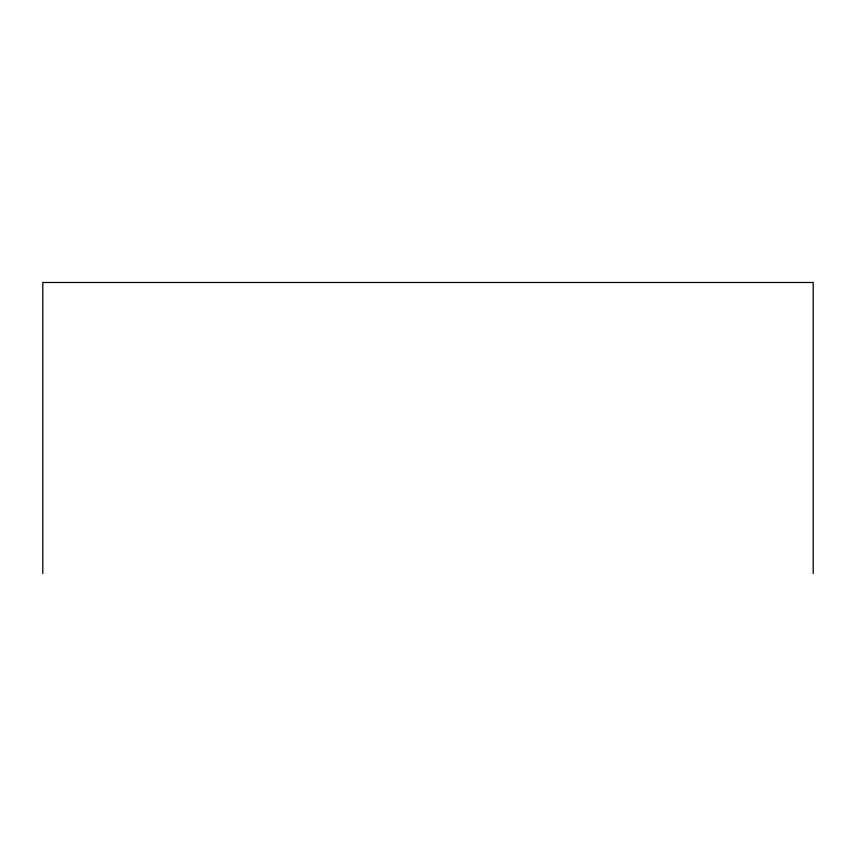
<?xml version="1.0" encoding="UTF-8"?>
<svg xmlns="http://www.w3.org/2000/svg" width="856" height="856" viewBox="0 0 856 856"><rect width="100%" height="100%" fill="white"/><g stroke="black" fill="none" stroke-linecap="round" stroke-linejoin="round"><path stroke-width="1.28" d="M813.2 573.52L813.2 282.48L42.8 282.48L42.8 573.52"/></g></svg>
